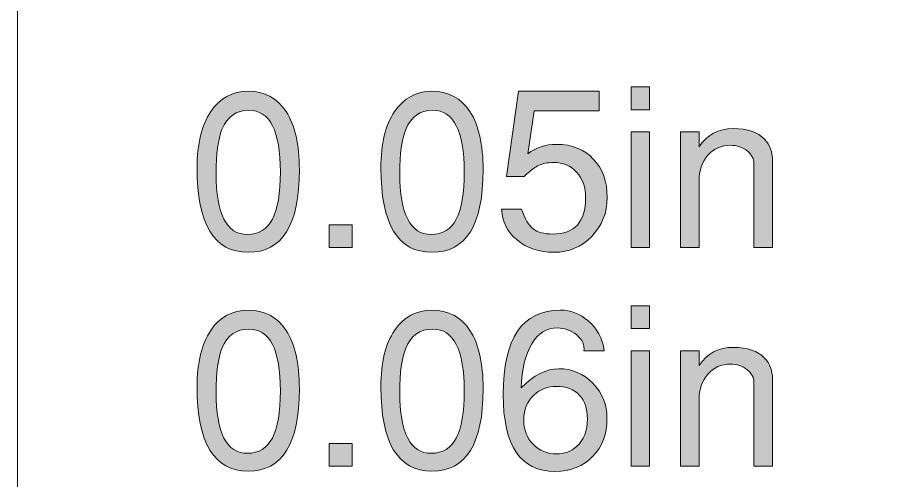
# Model space of a CAD drawing. Header units: inches. Extents: x 1.04 to 10.11, y -6.95 to -1.5.
# Drawn here: x 1.041 to 1.7, y -2.546 to -2.195 of the extents above; entities that cross this region are included whole.
import ezdxf

# ---------------------------------------------------------------- set-up
doc = ezdxf.new("R2010")
doc.units = ezdxf.units.IN
doc.header["$MEASUREMENT"] = 0
doc.layers.add('Layer 1', color=7, linetype='Continuous')

# ---------------------------------------------------------------- blocks, each defined once
blk = doc.blocks.new('block 56')
at = {"layer": 'Layer 1', "true_color": 0xed1f24}
h = blk.add_hatch(color=240, dxfattribs=at)
h.dxf.hatch_style = 2
h.paths.add_polyline_path([(1.51864, -2.26522), (1.50464, -2.26522), (1.50464, -2.24788), (1.51864, -2.24788)])
h.paths.add_polyline_path([(1.51864, -2.36938), (1.50464, -2.36938), (1.50464, -2.28189), (1.51864, -2.28189)])
h = blk.add_hatch(color=240, dxfattribs=at)
h.dxf.hatch_style = 2
edge = h.paths.add_edge_path()
edge.add_spline(control_points=[(1.2538, -2.31072), (1.2538, -2.35227), (1.24091, -2.37305), (1.21514, -2.37305), (1.18936, -2.37305), (1.17647, -2.35172), (1.17647, -2.30905), (1.17647, -2.29094), (1.17991, -2.27677), (1.1868, -2.26655), (1.19369, -2.25633), (1.20314, -2.25122), (1.21514, -2.25122), (1.22758, -2.25122), (1.23714, -2.25633), (1.2438, -2.26655), (1.25047, -2.27677), (1.2538, -2.2915), (1.2538, -2.31072)], knot_values=[0, 0, 0, 0, 1, 1, 1, 2, 2, 2, 3, 3, 3, 4, 4, 4, 5, 5, 5, 6, 6, 6, 6], degree=3, periodic=1)
edge = h.paths.add_edge_path()
edge.add_spline(control_points=[(1.23947, -2.31222), (1.23947, -2.28111), (1.23152, -2.26555), (1.21564, -2.26555), (1.20597, -2.26555), (1.19919, -2.27039), (1.1953, -2.28005), (1.1923, -2.2875), (1.1908, -2.29855), (1.1908, -2.31322), (1.1908, -2.34422), (1.19874, -2.35967), (1.21463, -2.35955), (1.22319, -2.35944), (1.22947, -2.35558), (1.23347, -2.34797), (1.23747, -2.34036), (1.23947, -2.32844), (1.23947, -2.31222)], knot_values=[0, 0, 0, 0, 1, 1, 1, 2, 2, 2, 3, 3, 3, 4, 4, 4, 5, 5, 5, 6, 6, 6, 6], degree=3, periodic=1)
h = blk.add_hatch(color=240, dxfattribs=at)
h.dxf.hatch_style = 2
edge = h.paths.add_edge_path()
edge.add_spline(control_points=[(1.3928, -2.31072), (1.3928, -2.35227), (1.37991, -2.37305), (1.35413, -2.37305), (1.32836, -2.37305), (1.31546, -2.35172), (1.31546, -2.30905), (1.31546, -2.29094), (1.31891, -2.27677), (1.3258, -2.26655), (1.33269, -2.25633), (1.34214, -2.25122), (1.35413, -2.25122), (1.36658, -2.25122), (1.37613, -2.25633), (1.3828, -2.26655), (1.38947, -2.27677), (1.3928, -2.2915), (1.3928, -2.31072)], knot_values=[0, 0, 0, 0, 1, 1, 1, 2, 2, 2, 3, 3, 3, 4, 4, 4, 5, 5, 5, 6, 6, 6, 6], degree=3, periodic=1)
edge = h.paths.add_edge_path()
edge.add_spline(control_points=[(1.37847, -2.31222), (1.37847, -2.28111), (1.37052, -2.26555), (1.35463, -2.26555), (1.34496, -2.26555), (1.33819, -2.27039), (1.3343, -2.28005), (1.3313, -2.2875), (1.3298, -2.29855), (1.3298, -2.31322), (1.3298, -2.34422), (1.33774, -2.35967), (1.35363, -2.35955), (1.36219, -2.35944), (1.36847, -2.35558), (1.37246, -2.34797), (1.37646, -2.34036), (1.37847, -2.32844), (1.37847, -2.31222)], knot_values=[0, 0, 0, 0, 1, 1, 1, 2, 2, 2, 3, 3, 3, 4, 4, 4, 5, 5, 5, 6, 6, 6, 6], degree=3, periodic=1)
h = blk.add_hatch(color=240, dxfattribs=at)
h.dxf.hatch_style = 2
edge = h.paths.add_edge_path()
edge.add_spline(control_points=[(1.48664, -2.33155), (1.48664, -2.34311), (1.48272, -2.35291), (1.47489, -2.36097), (1.46705, -2.36903), (1.45758, -2.37305), (1.44647, -2.37305), (1.43525, -2.37305), (1.42592, -2.36994), (1.41847, -2.36372), (1.41102, -2.3575), (1.40714, -2.34972), (1.40681, -2.34039), (1.40681, -2.34039), (1.42181, -2.34039), (1.42181, -2.34039), (1.42436, -2.34772), (1.42733, -2.3527), (1.43072, -2.3553), (1.43411, -2.35791), (1.43897, -2.35922), (1.44531, -2.35922), (1.46197, -2.35922), (1.4703, -2.35011), (1.4703, -2.33188), (1.4703, -2.32389), (1.46802, -2.31742), (1.46347, -2.31247), (1.45892, -2.30752), (1.45314, -2.30505), (1.44614, -2.30505), (1.44136, -2.30505), (1.4373, -2.30594), (1.43397, -2.30772), (1.4313, -2.30905), (1.42791, -2.31172), (1.4238, -2.31572), (1.4238, -2.31572), (1.41047, -2.31572), (1.41047, -2.31572), (1.41047, -2.31572), (1.41947, -2.25122), (1.41947, -2.25122), (1.41947, -2.25122), (1.48064, -2.25122), (1.48064, -2.25122), (1.48064, -2.25122), (1.48064, -2.26588), (1.48064, -2.26588), (1.48064, -2.26588), (1.43139, -2.26588), (1.43139, -2.26588), (1.43139, -2.26588), (1.42666, -2.29856), (1.42666, -2.29856), (1.43244, -2.29378), (1.43971, -2.29138), (1.44849, -2.29138), (1.45993, -2.29138), (1.46914, -2.29508), (1.47614, -2.30247), (1.48314, -2.30986), (1.48664, -2.31955), (1.48664, -2.33155)], knot_values=[0, 0, 0, 0, 1, 1, 1, 2, 2, 2, 3, 3, 3, 4, 4, 4, 5, 5, 5, 6, 6, 6, 7, 7, 7, 8, 8, 8, 9, 9, 9, 10, 10, 10, 11, 11, 11, 12, 12, 12, 13, 13, 13, 14, 14, 14, 15, 15, 15, 16, 16, 16, 17, 17, 17, 18, 18, 18, 19, 19, 19, 20, 20, 20, 21, 21, 21, 21], degree=3, periodic=1)
h = blk.add_hatch(color=240, dxfattribs=at)
h.dxf.hatch_style = 2
edge = h.paths.add_edge_path()
edge.add_spline(control_points=[(1.61163, -2.36938), (1.61163, -2.36938), (1.59763, -2.36938), (1.59763, -2.36938), (1.59763, -2.36938), (1.59763, -2.30572), (1.59763, -2.30572), (1.59763, -2.30227), (1.59591, -2.29913), (1.59246, -2.2963), (1.58902, -2.29347), (1.5848, -2.29205), (1.57979, -2.29205), (1.5729, -2.29205), (1.56724, -2.29458), (1.5628, -2.29964), (1.55835, -2.30469), (1.55613, -2.31111), (1.55613, -2.31888), (1.55613, -2.31888), (1.55613, -2.36938), (1.55613, -2.36938), (1.55613, -2.36938), (1.54213, -2.36938), (1.54213, -2.36938), (1.54213, -2.36938), (1.54213, -2.28189), (1.54213, -2.28189), (1.54213, -2.28189), (1.55613, -2.28189), (1.55613, -2.28189), (1.55613, -2.28189), (1.55613, -2.29322), (1.55613, -2.29322), (1.56213, -2.284), (1.57074, -2.27939), (1.58196, -2.27939), (1.59263, -2.27939), (1.60052, -2.28211), (1.60563, -2.28755), (1.60963, -2.29178), (1.61163, -2.29711), (1.61163, -2.30355), (1.61163, -2.30355), (1.61163, -2.36938), (1.61163, -2.36938)], knot_values=[0, 0, 0, 0, 1, 1, 1, 2, 2, 2, 3, 3, 3, 4, 4, 4, 5, 5, 5, 6, 6, 6, 7, 7, 7, 8, 8, 8, 9, 9, 9, 10, 10, 10, 11, 11, 11, 12, 12, 12, 13, 13, 13, 14, 14, 14, 15, 15, 15, 15], degree=3, periodic=1)
h = blk.add_hatch(color=240, dxfattribs=at)
h.dxf.hatch_style = 2
h.paths.add_polyline_path([(1.29363, -2.36938), (1.2763, -2.36938), (1.2763, -2.35222), (1.29363, -2.35222)])
at = {"layer": 'Layer 1', "lineweight": 0}
for points in [[(1.51864, -2.26522), (1.50464, -2.26522), (1.50464, -2.24788), (1.51864, -2.24788), (1.51864, -2.26522)], [(1.51864, -2.36938), (1.50464, -2.36938), (1.50464, -2.28189), (1.51864, -2.28189), (1.51864, -2.36938)], [(1.29363, -2.36938), (1.2763, -2.36938), (1.2763, -2.35222), (1.29363, -2.35222), (1.29363, -2.36938)]]:
    blk.add_lwpolyline(points, dxfattribs=at)
for points, knots in [([(1.2538, -2.31072), (1.2538, -2.35227), (1.24091, -2.37305), (1.21514, -2.37305), (1.18936, -2.37305), (1.17647, -2.35172), (1.17647, -2.30905), (1.17647, -2.29094), (1.17991, -2.27677), (1.1868, -2.26655), (1.19369, -2.25633), (1.20314, -2.25122), (1.21514, -2.25122), (1.22758, -2.25122), (1.23714, -2.25633), (1.2438, -2.26655), (1.25047, -2.27677), (1.2538, -2.2915), (1.2538, -2.31072)], [0, 0, 0, 0, 1, 1, 1, 2, 2, 2, 3, 3, 3, 4, 4, 4, 5, 5, 5, 6, 6, 6, 6]), ([(1.3928, -2.31072), (1.3928, -2.35227), (1.37991, -2.37305), (1.35413, -2.37305), (1.32836, -2.37305), (1.31546, -2.35172), (1.31546, -2.30905), (1.31546, -2.29094), (1.31891, -2.27677), (1.3258, -2.26655), (1.33269, -2.25633), (1.34214, -2.25122), (1.35413, -2.25122), (1.36658, -2.25122), (1.37613, -2.25633), (1.3828, -2.26655), (1.38947, -2.27677), (1.3928, -2.2915), (1.3928, -2.31072)], [0, 0, 0, 0, 1, 1, 1, 2, 2, 2, 3, 3, 3, 4, 4, 4, 5, 5, 5, 6, 6, 6, 6]), ([(1.48664, -2.33155), (1.48664, -2.34311), (1.48272, -2.35291), (1.47489, -2.36097), (1.46705, -2.36903), (1.45758, -2.37305), (1.44647, -2.37305), (1.43525, -2.37305), (1.42592, -2.36994), (1.41847, -2.36372), (1.41102, -2.3575), (1.40714, -2.34972), (1.40681, -2.34039), (1.40681, -2.34039), (1.42181, -2.34039), (1.42181, -2.34039), (1.42436, -2.34772), (1.42733, -2.3527), (1.43072, -2.3553), (1.43411, -2.35791), (1.43897, -2.35922), (1.44531, -2.35922), (1.46197, -2.35922), (1.4703, -2.35011), (1.4703, -2.33188), (1.4703, -2.32389), (1.46802, -2.31742), (1.46347, -2.31247), (1.45892, -2.30752), (1.45314, -2.30505), (1.44614, -2.30505), (1.44136, -2.30505), (1.4373, -2.30594), (1.43397, -2.30772), (1.4313, -2.30905), (1.42791, -2.31172), (1.4238, -2.31572), (1.4238, -2.31572), (1.41047, -2.31572), (1.41047, -2.31572), (1.41047, -2.31572), (1.41947, -2.25122), (1.41947, -2.25122), (1.41947, -2.25122), (1.48064, -2.25122), (1.48064, -2.25122), (1.48064, -2.25122), (1.48064, -2.26588), (1.48064, -2.26588), (1.48064, -2.26588), (1.43139, -2.26588), (1.43139, -2.26588), (1.43139, -2.26588), (1.42666, -2.29856), (1.42666, -2.29856), (1.43244, -2.29378), (1.43971, -2.29138), (1.44849, -2.29138), (1.45993, -2.29138), (1.46914, -2.29508), (1.47614, -2.30247), (1.48314, -2.30986), (1.48664, -2.31955), (1.48664, -2.33155)], [0, 0, 0, 0, 1, 1, 1, 2, 2, 2, 3, 3, 3, 4, 4, 4, 5, 5, 5, 6, 6, 6, 7, 7, 7, 8, 8, 8, 9, 9, 9, 10, 10, 10, 11, 11, 11, 12, 12, 12, 13, 13, 13, 14, 14, 14, 15, 15, 15, 16, 16, 16, 17, 17, 17, 18, 18, 18, 19, 19, 19, 20, 20, 20, 21, 21, 21, 21]), ([(1.23947, -2.31222), (1.23947, -2.28111), (1.23152, -2.26555), (1.21564, -2.26555), (1.20597, -2.26555), (1.19919, -2.27039), (1.1953, -2.28005), (1.1923, -2.2875), (1.1908, -2.29855), (1.1908, -2.31322), (1.1908, -2.34422), (1.19874, -2.35967), (1.21463, -2.35955), (1.22319, -2.35944), (1.22947, -2.35558), (1.23347, -2.34797), (1.23747, -2.34036), (1.23947, -2.32844), (1.23947, -2.31222)], [0, 0, 0, 0, 1, 1, 1, 2, 2, 2, 3, 3, 3, 4, 4, 4, 5, 5, 5, 6, 6, 6, 6]), ([(1.37847, -2.31222), (1.37847, -2.28111), (1.37052, -2.26555), (1.35463, -2.26555), (1.34496, -2.26555), (1.33819, -2.27039), (1.3343, -2.28005), (1.3313, -2.2875), (1.3298, -2.29855), (1.3298, -2.31322), (1.3298, -2.34422), (1.33774, -2.35967), (1.35363, -2.35955), (1.36219, -2.35944), (1.36847, -2.35558), (1.37246, -2.34797), (1.37646, -2.34036), (1.37847, -2.32844), (1.37847, -2.31222)], [0, 0, 0, 0, 1, 1, 1, 2, 2, 2, 3, 3, 3, 4, 4, 4, 5, 5, 5, 6, 6, 6, 6]), ([(1.61163, -2.36938), (1.61163, -2.36938), (1.59763, -2.36938), (1.59763, -2.36938), (1.59763, -2.36938), (1.59763, -2.30572), (1.59763, -2.30572), (1.59763, -2.30227), (1.59591, -2.29913), (1.59246, -2.2963), (1.58902, -2.29347), (1.5848, -2.29205), (1.57979, -2.29205), (1.5729, -2.29205), (1.56724, -2.29458), (1.5628, -2.29964), (1.55835, -2.30469), (1.55613, -2.31111), (1.55613, -2.31888), (1.55613, -2.31888), (1.55613, -2.36938), (1.55613, -2.36938), (1.55613, -2.36938), (1.54213, -2.36938), (1.54213, -2.36938), (1.54213, -2.36938), (1.54213, -2.28189), (1.54213, -2.28189), (1.54213, -2.28189), (1.55613, -2.28189), (1.55613, -2.28189), (1.55613, -2.28189), (1.55613, -2.29322), (1.55613, -2.29322), (1.56213, -2.284), (1.57074, -2.27939), (1.58196, -2.27939), (1.59263, -2.27939), (1.60052, -2.28211), (1.60563, -2.28755), (1.60963, -2.29178), (1.61163, -2.29711), (1.61163, -2.30355), (1.61163, -2.30355), (1.61163, -2.36938), (1.61163, -2.36938)], [0, 0, 0, 0, 1, 1, 1, 2, 2, 2, 3, 3, 3, 4, 4, 4, 5, 5, 5, 6, 6, 6, 7, 7, 7, 8, 8, 8, 9, 9, 9, 10, 10, 10, 11, 11, 11, 12, 12, 12, 13, 13, 13, 14, 14, 14, 15, 15, 15, 15])]:
    blk.add_open_spline(points, degree=3, knots=knots, dxfattribs=at)
blk = doc.blocks.new('block 55')
at = {"layer": 'Layer 1'}
blk.add_blockref('block 56', (0, 0), dxfattribs=at)
blk = doc.blocks.new('block 54')
at = {"layer": 'Layer 1'}
blk.add_blockref('block 55', (0, 0), dxfattribs=at)
blk = doc.blocks.new('block 53')
at = {"layer": 'Layer 1'}
blk.add_blockref('block 54', (0, 0), dxfattribs=at)
blk = doc.blocks.new('block 60')
at = {"layer": 'Layer 1', "true_color": 0xed1f24}
h = blk.add_hatch(color=240, dxfattribs=at)
h.dxf.hatch_style = 2
h.paths.add_polyline_path([(1.51864, -2.43081), (1.50464, -2.43081), (1.50464, -2.41347), (1.51864, -2.41347)])
h.paths.add_polyline_path([(1.51864, -2.53497), (1.50464, -2.53497), (1.50464, -2.44748), (1.51864, -2.44748)])
h = blk.add_hatch(color=240, dxfattribs=at)
h.dxf.hatch_style = 2
edge = h.paths.add_edge_path()
edge.add_spline(control_points=[(1.2538, -2.4763), (1.2538, -2.51786), (1.24091, -2.53864), (1.21514, -2.53864), (1.18936, -2.53864), (1.17647, -2.51731), (1.17647, -2.47464), (1.17647, -2.45653), (1.17991, -2.44236), (1.1868, -2.43214), (1.19369, -2.42192), (1.20314, -2.41681), (1.21514, -2.41681), (1.22758, -2.41681), (1.23714, -2.42192), (1.2438, -2.43214), (1.25047, -2.44236), (1.2538, -2.45709), (1.2538, -2.4763)], knot_values=[0, 0, 0, 0, 1, 1, 1, 2, 2, 2, 3, 3, 3, 4, 4, 4, 5, 5, 5, 6, 6, 6, 6], degree=3, periodic=1)
edge = h.paths.add_edge_path()
edge.add_spline(control_points=[(1.23947, -2.4778), (1.23947, -2.4467), (1.23152, -2.43114), (1.21564, -2.43114), (1.20597, -2.43114), (1.19919, -2.43597), (1.1953, -2.44564), (1.1923, -2.45308), (1.1908, -2.46414), (1.1908, -2.47881), (1.1908, -2.50981), (1.19874, -2.52525), (1.21463, -2.52514), (1.22319, -2.52503), (1.22947, -2.52117), (1.23347, -2.51356), (1.23747, -2.50595), (1.23947, -2.49403), (1.23947, -2.4778)], knot_values=[0, 0, 0, 0, 1, 1, 1, 2, 2, 2, 3, 3, 3, 4, 4, 4, 5, 5, 5, 6, 6, 6, 6], degree=3, periodic=1)
h = blk.add_hatch(color=240, dxfattribs=at)
h.dxf.hatch_style = 2
edge = h.paths.add_edge_path()
edge.add_spline(control_points=[(1.3928, -2.4763), (1.3928, -2.51786), (1.37991, -2.53864), (1.35413, -2.53864), (1.32836, -2.53864), (1.31546, -2.51731), (1.31546, -2.47464), (1.31546, -2.45653), (1.31891, -2.44236), (1.3258, -2.43214), (1.33269, -2.42192), (1.34214, -2.41681), (1.35413, -2.41681), (1.36658, -2.41681), (1.37613, -2.42192), (1.3828, -2.43214), (1.38947, -2.44236), (1.3928, -2.45709), (1.3928, -2.4763)], knot_values=[0, 0, 0, 0, 1, 1, 1, 2, 2, 2, 3, 3, 3, 4, 4, 4, 5, 5, 5, 6, 6, 6, 6], degree=3, periodic=1)
edge = h.paths.add_edge_path()
edge.add_spline(control_points=[(1.37847, -2.4778), (1.37847, -2.4467), (1.37052, -2.43114), (1.35463, -2.43114), (1.34496, -2.43114), (1.33819, -2.43597), (1.3343, -2.44564), (1.3313, -2.45308), (1.3298, -2.46414), (1.3298, -2.47881), (1.3298, -2.50981), (1.33774, -2.52525), (1.35363, -2.52514), (1.36219, -2.52503), (1.36847, -2.52117), (1.37246, -2.51356), (1.37646, -2.50595), (1.37847, -2.49403), (1.37847, -2.4778)], knot_values=[0, 0, 0, 0, 1, 1, 1, 2, 2, 2, 3, 3, 3, 4, 4, 4, 5, 5, 5, 6, 6, 6, 6], degree=3, periodic=1)
h = blk.add_hatch(color=240, dxfattribs=at)
h.dxf.hatch_style = 2
edge = h.paths.add_edge_path()
edge.add_spline(control_points=[(1.48647, -2.49881), (1.48647, -2.51047), (1.48292, -2.51997), (1.4758, -2.52731), (1.46858, -2.53497), (1.45903, -2.5388), (1.44714, -2.5388), (1.42103, -2.5388), (1.40797, -2.51942), (1.40797, -2.48064), (1.40797, -2.43808), (1.42241, -2.41681), (1.45131, -2.41681), (1.45875, -2.41681), (1.46564, -2.41942), (1.47197, -2.42464), (1.47897, -2.43053), (1.48308, -2.4382), (1.48431, -2.44764), (1.48431, -2.44764), (1.46897, -2.44764), (1.46897, -2.44764), (1.46964, -2.44309), (1.46783, -2.43906), (1.46356, -2.43555), (1.45928, -2.43205), (1.45441, -2.4303), (1.44897, -2.4303), (1.44086, -2.4303), (1.43439, -2.43433), (1.42955, -2.44239), (1.42472, -2.45045), (1.42202, -2.46153), (1.42147, -2.47564), (1.43114, -2.46598), (1.44064, -2.46114), (1.44997, -2.46114), (1.46008, -2.46114), (1.46869, -2.46481), (1.4758, -2.47214), (1.48292, -2.47947), (1.48647, -2.48836), (1.48647, -2.49881)], knot_values=[0, 0, 0, 0, 1, 1, 1, 2, 2, 2, 3, 3, 3, 4, 4, 4, 5, 5, 5, 6, 6, 6, 7, 7, 7, 8, 8, 8, 9, 9, 9, 10, 10, 10, 11, 11, 11, 12, 12, 12, 13, 13, 13, 14, 14, 14, 14], degree=3, periodic=1)
edge = h.paths.add_edge_path()
edge.add_spline(control_points=[(1.47164, -2.49898), (1.47164, -2.49153), (1.46969, -2.48564), (1.46579, -2.48131), (1.46155, -2.47675), (1.45564, -2.47447), (1.44806, -2.47447), (1.44159, -2.47447), (1.43601, -2.47664), (1.43133, -2.48097), (1.42609, -2.48575), (1.42347, -2.49203), (1.42347, -2.4998), (1.42347, -2.50725), (1.42584, -2.51342), (1.43058, -2.5183), (1.43532, -2.5232), (1.44126, -2.52564), (1.44839, -2.52564), (1.45419, -2.52564), (1.45921, -2.52375), (1.46344, -2.51997), (1.46891, -2.51531), (1.47164, -2.50831), (1.47164, -2.49898)], knot_values=[0, 0, 0, 0, 1, 1, 1, 2, 2, 2, 3, 3, 3, 4, 4, 4, 5, 5, 5, 6, 6, 6, 7, 7, 7, 8, 8, 8, 8], degree=3, periodic=1)
h = blk.add_hatch(color=240, dxfattribs=at)
h.dxf.hatch_style = 2
edge = h.paths.add_edge_path()
edge.add_spline(control_points=[(1.61163, -2.53497), (1.61163, -2.53497), (1.59763, -2.53497), (1.59763, -2.53497), (1.59763, -2.53497), (1.59763, -2.47131), (1.59763, -2.47131), (1.59763, -2.46786), (1.59591, -2.46472), (1.59246, -2.46189), (1.58902, -2.45906), (1.5848, -2.45764), (1.57979, -2.45764), (1.5729, -2.45764), (1.56724, -2.46017), (1.5628, -2.46522), (1.55835, -2.47028), (1.55613, -2.4767), (1.55613, -2.48447), (1.55613, -2.48447), (1.55613, -2.53497), (1.55613, -2.53497), (1.55613, -2.53497), (1.54213, -2.53497), (1.54213, -2.53497), (1.54213, -2.53497), (1.54213, -2.44748), (1.54213, -2.44748), (1.54213, -2.44748), (1.55613, -2.44748), (1.55613, -2.44748), (1.55613, -2.44748), (1.55613, -2.45881), (1.55613, -2.45881), (1.56213, -2.44958), (1.57074, -2.44497), (1.58196, -2.44497), (1.59263, -2.44497), (1.60052, -2.4477), (1.60563, -2.45314), (1.60963, -2.45736), (1.61163, -2.46269), (1.61163, -2.46914), (1.61163, -2.46914), (1.61163, -2.53497), (1.61163, -2.53497)], knot_values=[0, 0, 0, 0, 1, 1, 1, 2, 2, 2, 3, 3, 3, 4, 4, 4, 5, 5, 5, 6, 6, 6, 7, 7, 7, 8, 8, 8, 9, 9, 9, 10, 10, 10, 11, 11, 11, 12, 12, 12, 13, 13, 13, 14, 14, 14, 15, 15, 15, 15], degree=3, periodic=1)
h = blk.add_hatch(color=240, dxfattribs=at)
h.dxf.hatch_style = 2
h.paths.add_polyline_path([(1.29363, -2.53497), (1.2763, -2.53497), (1.2763, -2.51781), (1.29363, -2.51781)])
at = {"layer": 'Layer 1', "lineweight": 0}
for points in [[(1.51864, -2.43081), (1.50464, -2.43081), (1.50464, -2.41347), (1.51864, -2.41347), (1.51864, -2.43081)], [(1.51864, -2.53497), (1.50464, -2.53497), (1.50464, -2.44748), (1.51864, -2.44748), (1.51864, -2.53497)], [(1.29363, -2.53497), (1.2763, -2.53497), (1.2763, -2.51781), (1.29363, -2.51781), (1.29363, -2.53497)]]:
    blk.add_lwpolyline(points, dxfattribs=at)
for points, knots in [([(1.2538, -2.4763), (1.2538, -2.51786), (1.24091, -2.53864), (1.21514, -2.53864), (1.18936, -2.53864), (1.17647, -2.51731), (1.17647, -2.47464), (1.17647, -2.45653), (1.17991, -2.44236), (1.1868, -2.43214), (1.19369, -2.42192), (1.20314, -2.41681), (1.21514, -2.41681), (1.22758, -2.41681), (1.23714, -2.42192), (1.2438, -2.43214), (1.25047, -2.44236), (1.2538, -2.45709), (1.2538, -2.4763)], [0, 0, 0, 0, 1, 1, 1, 2, 2, 2, 3, 3, 3, 4, 4, 4, 5, 5, 5, 6, 6, 6, 6]), ([(1.3928, -2.4763), (1.3928, -2.51786), (1.37991, -2.53864), (1.35413, -2.53864), (1.32836, -2.53864), (1.31546, -2.51731), (1.31546, -2.47464), (1.31546, -2.45653), (1.31891, -2.44236), (1.3258, -2.43214), (1.33269, -2.42192), (1.34214, -2.41681), (1.35413, -2.41681), (1.36658, -2.41681), (1.37613, -2.42192), (1.3828, -2.43214), (1.38947, -2.44236), (1.3928, -2.45709), (1.3928, -2.4763)], [0, 0, 0, 0, 1, 1, 1, 2, 2, 2, 3, 3, 3, 4, 4, 4, 5, 5, 5, 6, 6, 6, 6]), ([(1.48647, -2.49881), (1.48647, -2.51047), (1.48292, -2.51997), (1.4758, -2.52731), (1.46858, -2.53497), (1.45903, -2.5388), (1.44714, -2.5388), (1.42103, -2.5388), (1.40797, -2.51942), (1.40797, -2.48064), (1.40797, -2.43808), (1.42241, -2.41681), (1.45131, -2.41681), (1.45875, -2.41681), (1.46564, -2.41942), (1.47197, -2.42464), (1.47897, -2.43053), (1.48308, -2.4382), (1.48431, -2.44764), (1.48431, -2.44764), (1.46897, -2.44764), (1.46897, -2.44764), (1.46964, -2.44309), (1.46783, -2.43906), (1.46356, -2.43555), (1.45928, -2.43205), (1.45441, -2.4303), (1.44897, -2.4303), (1.44086, -2.4303), (1.43439, -2.43433), (1.42955, -2.44239), (1.42472, -2.45045), (1.42202, -2.46153), (1.42147, -2.47564), (1.43114, -2.46598), (1.44064, -2.46114), (1.44997, -2.46114), (1.46008, -2.46114), (1.46869, -2.46481), (1.4758, -2.47214), (1.48292, -2.47947), (1.48647, -2.48836), (1.48647, -2.49881)], [0, 0, 0, 0, 1, 1, 1, 2, 2, 2, 3, 3, 3, 4, 4, 4, 5, 5, 5, 6, 6, 6, 7, 7, 7, 8, 8, 8, 9, 9, 9, 10, 10, 10, 11, 11, 11, 12, 12, 12, 13, 13, 13, 14, 14, 14, 14]), ([(1.23947, -2.4778), (1.23947, -2.4467), (1.23152, -2.43114), (1.21564, -2.43114), (1.20597, -2.43114), (1.19919, -2.43597), (1.1953, -2.44564), (1.1923, -2.45308), (1.1908, -2.46414), (1.1908, -2.47881), (1.1908, -2.50981), (1.19874, -2.52525), (1.21463, -2.52514), (1.22319, -2.52503), (1.22947, -2.52117), (1.23347, -2.51356), (1.23747, -2.50595), (1.23947, -2.49403), (1.23947, -2.4778)], [0, 0, 0, 0, 1, 1, 1, 2, 2, 2, 3, 3, 3, 4, 4, 4, 5, 5, 5, 6, 6, 6, 6]), ([(1.37847, -2.4778), (1.37847, -2.4467), (1.37052, -2.43114), (1.35463, -2.43114), (1.34496, -2.43114), (1.33819, -2.43597), (1.3343, -2.44564), (1.3313, -2.45308), (1.3298, -2.46414), (1.3298, -2.47881), (1.3298, -2.50981), (1.33774, -2.52525), (1.35363, -2.52514), (1.36219, -2.52503), (1.36847, -2.52117), (1.37246, -2.51356), (1.37646, -2.50595), (1.37847, -2.49403), (1.37847, -2.4778)], [0, 0, 0, 0, 1, 1, 1, 2, 2, 2, 3, 3, 3, 4, 4, 4, 5, 5, 5, 6, 6, 6, 6]), ([(1.61163, -2.53497), (1.61163, -2.53497), (1.59763, -2.53497), (1.59763, -2.53497), (1.59763, -2.53497), (1.59763, -2.47131), (1.59763, -2.47131), (1.59763, -2.46786), (1.59591, -2.46472), (1.59246, -2.46189), (1.58902, -2.45906), (1.5848, -2.45764), (1.57979, -2.45764), (1.5729, -2.45764), (1.56724, -2.46017), (1.5628, -2.46522), (1.55835, -2.47028), (1.55613, -2.4767), (1.55613, -2.48447), (1.55613, -2.48447), (1.55613, -2.53497), (1.55613, -2.53497), (1.55613, -2.53497), (1.54213, -2.53497), (1.54213, -2.53497), (1.54213, -2.53497), (1.54213, -2.44748), (1.54213, -2.44748), (1.54213, -2.44748), (1.55613, -2.44748), (1.55613, -2.44748), (1.55613, -2.44748), (1.55613, -2.45881), (1.55613, -2.45881), (1.56213, -2.44958), (1.57074, -2.44497), (1.58196, -2.44497), (1.59263, -2.44497), (1.60052, -2.4477), (1.60563, -2.45314), (1.60963, -2.45736), (1.61163, -2.46269), (1.61163, -2.46914), (1.61163, -2.46914), (1.61163, -2.53497), (1.61163, -2.53497)], [0, 0, 0, 0, 1, 1, 1, 2, 2, 2, 3, 3, 3, 4, 4, 4, 5, 5, 5, 6, 6, 6, 7, 7, 7, 8, 8, 8, 9, 9, 9, 10, 10, 10, 11, 11, 11, 12, 12, 12, 13, 13, 13, 14, 14, 14, 15, 15, 15, 15]), ([(1.47164, -2.49898), (1.47164, -2.49153), (1.46969, -2.48564), (1.46579, -2.48131), (1.46155, -2.47675), (1.45564, -2.47447), (1.44806, -2.47447), (1.44159, -2.47447), (1.43601, -2.47664), (1.43133, -2.48097), (1.42609, -2.48575), (1.42347, -2.49203), (1.42347, -2.4998), (1.42347, -2.50725), (1.42584, -2.51342), (1.43058, -2.5183), (1.43532, -2.5232), (1.44126, -2.52564), (1.44839, -2.52564), (1.45419, -2.52564), (1.45921, -2.52375), (1.46344, -2.51997), (1.46891, -2.51531), (1.47164, -2.50831), (1.47164, -2.49898)], [0, 0, 0, 0, 1, 1, 1, 2, 2, 2, 3, 3, 3, 4, 4, 4, 5, 5, 5, 6, 6, 6, 7, 7, 7, 8, 8, 8, 8])]:
    blk.add_open_spline(points, degree=3, knots=knots, dxfattribs=at)
blk = doc.blocks.new('block 59')
at = {"layer": 'Layer 1'}
blk.add_blockref('block 60', (0, 0), dxfattribs=at)
blk = doc.blocks.new('block 58')
at = {"layer": 'Layer 1'}
blk.add_blockref('block 59', (0, 0), dxfattribs=at)
blk = doc.blocks.new('block 57')
at = {"layer": 'Layer 1'}
blk.add_blockref('block 58', (0, 0), dxfattribs=at)

msp = doc.modelspace()

# ---------------------------------------------------------------- linework, layer by layer
at = {"layer": 'Layer 1', "color": 7, "lineweight": 5, "true_color": 0xffffff}
msp.add_lwpolyline([(4.62116, -5.5625), (1.04061, -5.5625), (1.04061, -1.50062), (4.62116, -1.50062), (4.62116, -5.5625)], dxfattribs=at)

# ---------------------------------------------------------------- block references
at = {"layer": 'Layer 1'}
for name in ['block 53', 'block 57']:
    msp.add_blockref(name, (0, 0), dxfattribs=at)

doc.saveas('drawing.dxf')
